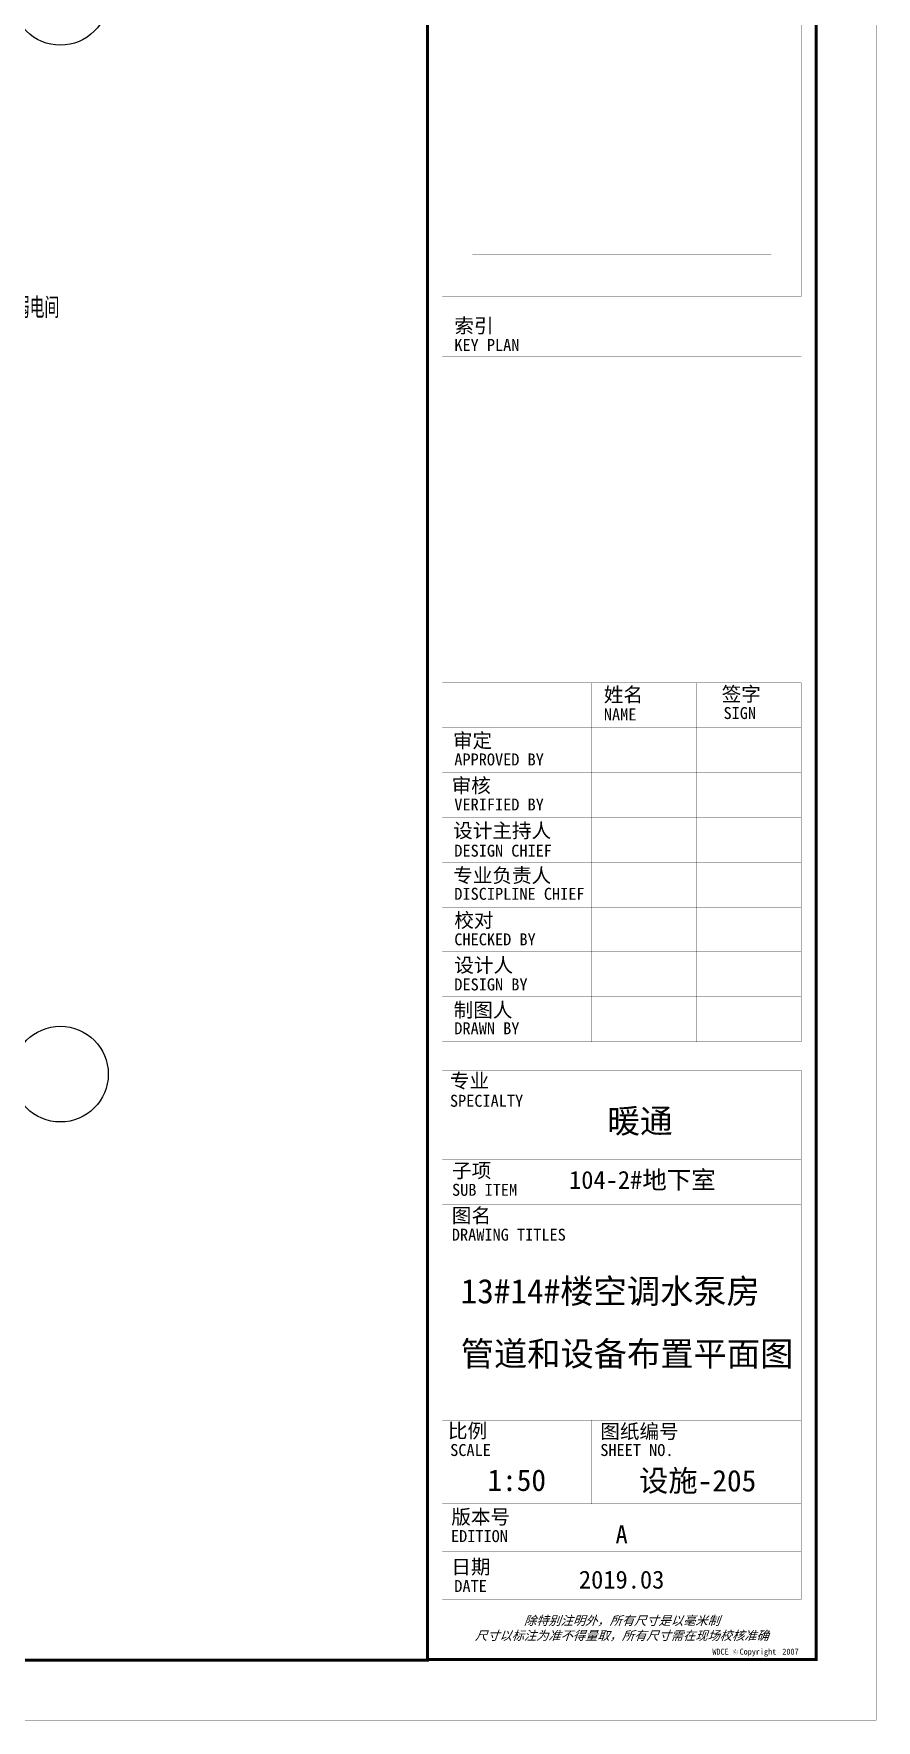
# Model space of a CAD drawing. Extents: x -253824 to 107923, y -224968 to 180578.
# Drawn here: x -176763 to -169721, y -58671 to -44574 of the extents above; entities that cross this region are included whole.
import ezdxf
from ezdxf.enums import TextEntityAlignment as Align

# ---------------------------------------------------------------- set-up
doc = ezdxf.new("R2010")
doc.units = 0
doc.header["$LTSCALE"] = 1000
doc.header["$MEASUREMENT"] = 0
doc.layers.get('0').update_dxf_attribs({"linetype": 'CONTINUOUS'})
for name, color, linetype in [('$0$PUB_TEXT', 7, 'CONTINUOUS'), ('02-TEXT_房间', 7, 'CONTINUOUS'), ('ACS_COM_BZ', 3, 'CONTINUOUS'), ('AXIS', 3, 'CONTINUOUS'), ('AXIS_TEXT', 7, 'CONTINUOUS'), ('字', 7, 'CONTINUOUS'), ('建筑图名', 5, 'CONTINUOUS')]:
    doc.layers.add(name, color=color, linetype=linetype)
doc.styles.add('$0$华文细黑', font='STXIHEI.TTF', dxfattribs={"height": 10})
doc.styles.add('_TCH_SPACE', font='ros.shx', dxfattribs={"width": 0.75, "height": 5, "bigfont": 'jd.shx'})
doc.styles.add('COMPLEX', font='COMPLEX')
doc.styles.add('华文细黑', font='STXIHEI.TTF', dxfattribs={"height": 10})
doc.styles.add('图签信息$0$华文细黑', font='STXIHEI.TTF', dxfattribs={"height": 10})

# ---------------------------------------------------------------- blocks, each defined once
blk = doc.blocks.new('图框-A1')
for points, const_width in [([(0, 0), (841, 0), (841, 594), (0, 594)], 0.05), ([(766, 584), (25, 584), (25, 10), (766, 10)], 0.5)]:
    blk.add_lwpolyline(points, close=True, dxfattribs=dict(const_width=const_width))
blk = doc.blocks.new('图签信息$0$WDCE Copyright200X')
at = {"const_width": 0.016}
blk.add_lwpolyline([(-10.6, 1.26, 1), (-11.4, 1.26, 1)], format="xyb", close=True, dxfattribs=at)
at = {"style": '图签信息$0$华文细黑'}
for s, p in [('WDCE ', (-11.46, 0.5)), ('     Copyright ', (-3.51, 0.5))]:
    blk.add_text(s, height=1, dxfattribs=at).set_placement(p, align=Align.BOTTOM_RIGHT)
blk.add_text('c', height=0.6, dxfattribs=at).set_placement((-11.04, 1.35), align=Align.MIDDLE_CENTER)
blk.add_attdef('200X', text='', height=1, dxfattribs=at).set_placement((-0.45, 0.5), align=Align.BOTTOM_RIGHT)
blk = doc.blocks.new('图签信息')
at = {"const_width": 0.5}
blk.add_lwpolyline([(-65, 0), (0, 0), (0, 500.5), (-65, 500.5)], close=True, dxfattribs=at)
at = {"const_width": 0.05}
for points in [[(-62.5, 404.92), (-62.5, 227.83)], [(-62.5, 227.83), (-2.5, 227.83), (-2.5, 404.92)], [(-57.5, 234.85), (-7.5, 234.85)], [(-62.5, 227.83), (-2.5, 227.83)], [(-62.5, 217.74), (-2.5, 217.74)], [(-62.5, 103.26), (-2.5, 103.26), (-2.5, 163.26), (-62.5, 163.26), (-62.5, 103.26)], [(-37.5, 163.26), (-37.5, 103.26)], [(-20, 163.26), (-20, 103.26)], [(-62.5, 155.76), (-2.5, 155.76)], [(-62.5, 148.26), (-2.5, 148.26)], [(-62.5, 140.76), (-2.5, 140.76)], [(-62.5, 133.26), (-2.5, 133.26)], [(-62.5, 125.76), (-2.5, 125.76)], [(-62.5, 118.26), (-2.5, 118.26)], [(-62.5, 110.76), (-2.5, 110.76)], [(-62.5, 98.5), (-2.5, 98.5), (-2.5, 10), (-62.5, 10), (-62.5, 98.5)], [(-62.5, 83.5), (-2.5, 83.5)], [(-62.5, 76), (-2.5, 76)], [(-62.5, 40), (-2.5, 40)], [(-37.5, 40), (-37.5, 26)], [(-62.5, 26), (-2.5, 26)], [(-62.5, 18), (-2.5, 18)]]:
    blk.add_lwpolyline(points, dxfattribs=at)
blk.add_blockref('图签信息$0$WDCE Copyright200X', (-2.5, 0)).add_auto_attribs({'200X': '2007'})
at = {"style": '图签信息$0$华文细黑'}
for s, height, p in [('索引', 2.4, (-60.5, 224.14)), ('KEY PLAN', 2, (-60.5, 220.74)), ('姓名', 2.4, (-35.5, 162.47)), ('签字', 2.4, (-15.81, 162.57)), ('NAME', 2, (-35.5, 158.96)), ('SIGN', 2, (-15.5, 159.2)), ('审定', 2.4, (-60.73, 154.81)), ('APPROVED BY', 2, (-60.5, 151.44)), ('审核', 2.4, (-60.95, 147.29)), ('VERIFIED BY', 2, (-60.5, 143.91)), ('设计主持人', 2.4, (-60.68, 139.76)), ('DESIGN CHIEF', 2, (-60.5, 136.19)), ('专业负责人', 2.4, (-60.67, 132.26)), ('DISCIPLINE CHIEF', 2, (-60.5, 128.98)), ('校对', 2.4, (-60.5, 124.76)), ('CHECKED BY', 2, (-60.5, 121.37)), ('设计人', 2.4, (-60.5, 117.26)), ('DESIGN BY', 2, (-60.5, 113.83)), ('制图人', 2.4, (-60.61, 109.76)), ('DRAWN BY', 2, (-60.5, 106.5)), ('专业', 2.4, (-61.23, 97.93)), ('SPECIALTY', 2, (-61.23, 94.38)), ('子项', 2.4, (-60.88, 82.92)), ('SUB ITEM', 2, (-60.88, 79.5)), ('图名', 2.4, (-60.91, 75.41)), ('DRAWING TITLES', 2, (-60.91, 72)), ('比例', 2.4, (-61.56, 39.42)), ('图纸编号', 2.4, (-36.1, 39.32)), ('SCALE', 2, (-61.19, 36)), ('SHEET NO.', 2, (-36.1, 36)), ('版本号', 2.4, (-61, 25.03)), ('EDITION', 2, (-61.06, 21.61)), ('日期', 2.4, (-61, 16.68)), ('DATE', 2, (-60.5, 13.26))]:
    blk.add_text(s, height=height, dxfattribs=at).set_placement(p, align=Align.TOP_LEFT)
at = {"color": 4, "style": '图签信息$0$华文细黑'}
for s, p in [('A', (-32.53, 19.4)), ('2019.03', (-32.53, 11.84))]:
    blk.add_text(s, height=3, dxfattribs=at).set_placement(p, align=Align.CENTER)
at = {"style": '图签信息$0$华文细黑', "oblique": 20}
for s, p in [('除特别注明外，所有尺寸是以毫米制', (-32.5, 6.5)), ('尺寸以标注为准不得量取，所有尺寸需在现场校核准确', (-32.5, 4))]:
    blk.add_text(s, height=1.5, dxfattribs=at).set_placement(p, align=Align.MIDDLE_CENTER)
blk = doc.blocks.new('图签-A1')
at = {"color": 2}
blk.add_blockref('图签信息', (0, 0), dxfattribs=at)
blk = doc.blocks.new('_AXISO')
blk.add_circle((0, 0), 0.5)
at = {"layer": 'AXIS_TEXT', "style": 'COMPLEX', "width": 1.041667}
blk.add_attdef('A', text='', height=0.56, dxfattribs=at).set_placement((-0.25, -0.28), (0.25, -0.28), align=Align.FIT)
blk = doc.blocks.new('13')
at = {"layer": 'AXIS', "xscale": 800, "yscale": 800, "zscale": 800, "rotation": 90}
for p in [(8908, -146), (8908, -9146)]:
    blk.add_blockref('_AXISO', p, dxfattribs=at)
at = {"layer": '02-TEXT_房间', "color": 1, "style": '_TCH_SPACE', "width": 0.75}
blk.add_text('商业弱电间', height=173.6, dxfattribs=at).set_placement((8280, -2827))

msp = doc.modelspace()

# ---------------------------------------------------------------- block references
at = {"xscale": 50, "yscale": 50, "zscale": 50}
for name, p in [('图框-A1', (-211773, -58669)), ('图签-A1', (-170223, -58162))]:
    msp.add_blockref(name, p, dxfattribs=at)
at = {"layer": 'ACS_COM_BZ'}
msp.add_blockref('13', (-185448, -44124), dxfattribs=at)

# ---------------------------------------------------------------- texts
at = {"layer": '$0$PUB_TEXT', "style": '$0$华文细黑'}
for s, height, p in [('13#14#楼空调水泵房', 203.88, (-173195, -55186)), ('管道和设备布置平面图', 203.9, (-173195, -55709))]:
    msp.add_text(s, height=height, dxfattribs=at).set_placement(p)
at = {"layer": '字', "style": '华文细黑'}
for s, height, p in [('104-2#地下室', 150, (-172289, -54229)), ('1:50', 180, (-172971, -56754)), ('设施-205', 180, (-171705, -56758))]:
    msp.add_text(s, height=height, dxfattribs=at).set_placement(p)
at = {"layer": '建筑图名', "style": '华文细黑'}
msp.add_text('暖通', height=200, dxfattribs=at).set_placement((-171969, -53762))

doc.saveas('drawing.dxf')
